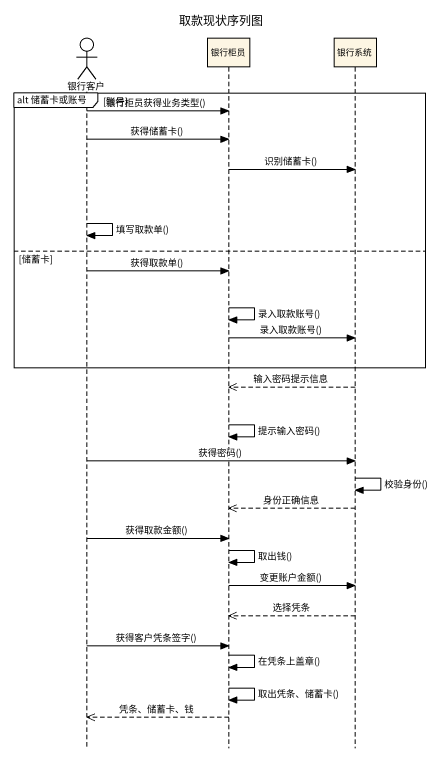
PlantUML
@startuml
title 取款现状序列图
hide footbox
actor 银行客户
participant 银行柜员
participant 银行系统

group alt 储蓄卡或账号 [账号]
  银行客户 -> 银行柜员 : 银行柜员获得业务类型()
  银行客户 -> 银行柜员 : 获得储蓄卡()
  银行柜员 -> 银行系统 : 识别储蓄卡()
  银行客户 -> 银行客户 : 填写取款单()
else 储蓄卡
  银行客户 -> 银行柜员 : 获得取款单()
  银行柜员 -> 银行柜员 : 录入取款账号()
  银行柜员 -> 银行系统 : 录入取款账号()
end
银行系统 -->> 银行柜员 : 输入密码提示信息
银行柜员 -> 银行柜员 : 提示输入密码()
银行客户 -> 银行系统 : 获得密码()
银行系统 -> 银行系统 : 校验身份()
银行系统 -->> 银行柜员 : 身份正确信息
银行客户 -> 银行柜员 : 获得取款金额()
银行柜员 -> 银行柜员 : 取出钱()
银行柜员 -> 银行系统 : 变更账户金额()
银行系统 -->> 银行柜员 : 选择凭条
银行客户 -> 银行柜员 : 获得客户凭条签字()
银行柜员 -> 银行柜员 : 在凭条上盖章()
银行柜员 -> 银行柜员 : 取出凭条、储蓄卡()
银行柜员 -->> 银行客户 : 凭条、储蓄卡、钱
@enduml
